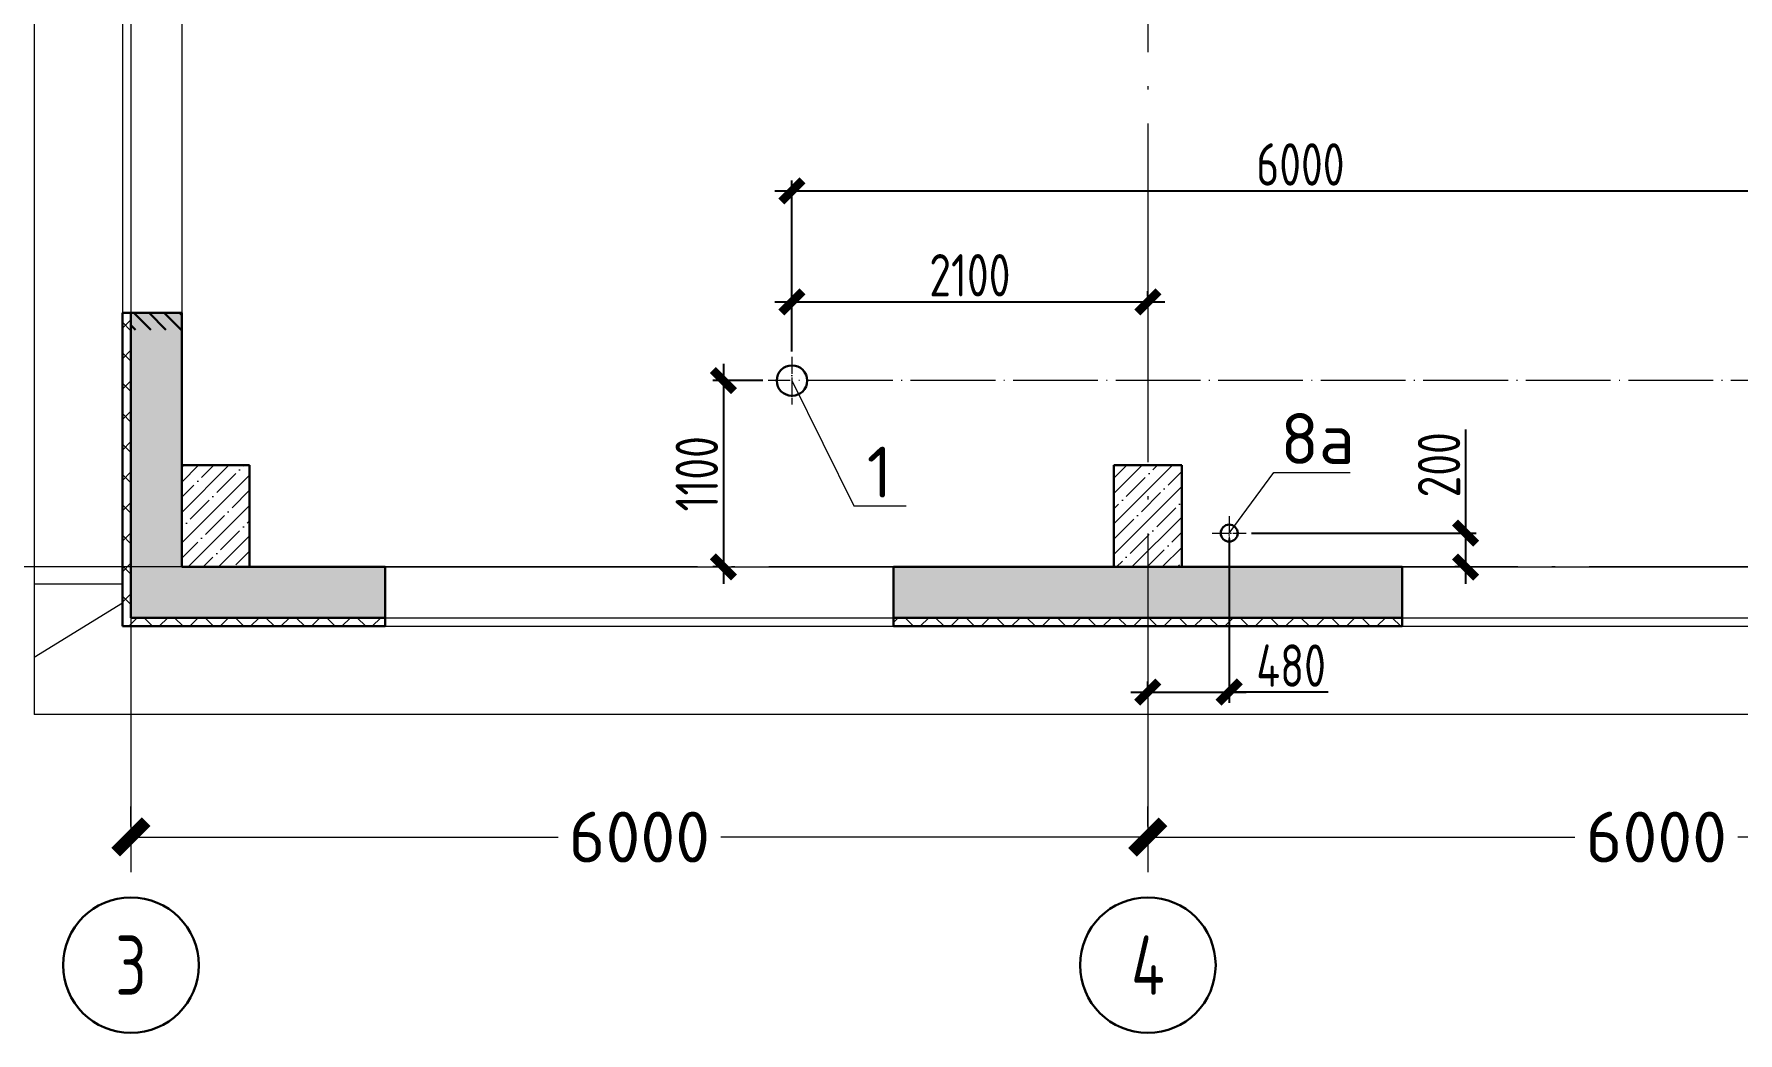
# Model space of a CAD drawing. Extents: x -965262 to 1142518, y -357520 to 71675.
# Drawn here: x 401766 to 411818, y -233351 to -227455 of the extents above; entities that cross this region are included whole.
import ezdxf

# ---------------------------------------------------------------- set-up
doc = ezdxf.new("R2010")
doc.units = 0
doc.header["$LTSCALE"] = 10
doc.linetypes.add('DOTE', pattern=[2.42, 2, -0.2, 0.02, -0.2])
doc.layers.get('0').update_dxf_attribs({"linetype": 'CONTINUOUS', "lineweight": 30})
doc.layers.get('Defpoints').update_dxf_attribs({"linetype": 'CONTINUOUS'})
doc.layers.add('DOTE', color=7, linetype='DOTE', lineweight=9)
doc.styles.add('GOST 2.304', font='isocpeur.ttf', dxfattribs={"width": 0.75, "height": 250})
doc.styles.get("Standard").update_dxf_attribs({"font": 'isocpeur.ttf', "height": 300})
doc.dimstyles.new('SPDS', dxfattribs={"dimscale": 50, "dimtxt": 2.5, "dimasz": 2.5, "dimexe": 1.25, "dimexo": 0.625, "dimtad": 1, "dimdec": 0, "dimrnd": 0.001, "dimtxsty": 'GOST 2.304', "dimblk": 'ARCHTICK', "dimblk1": 'ARCHTICK', "dimblk2": 'ARCHTICK', "dimcen": 2.5, "dimdle": 2, "dimadec": 0, "dimazin": 2, "dimtfac": 0.75, "dimtdec": 4, "dimtmove": 1, "dimatfit": 3, "dimfxl": 1, "dimtolj": 1, "dimarcsym": 0})
doc.dimstyles.get("Standard").update_dxf_attribs({"dimscale": 100, "dimtxt": 300, "dimasz": 1.8, "dimexe": 1.8, "dimexo": 0.625, "dimgap": 0.9, "dimtad": 0, "dimdec": 0, "dimzin": 0, "dimdsep": 46, "dimtxsty": 'Standard', "dimblk": 'ARCHTICK', "dimcen": 0.9, "dimclrd": 256, "dimclre": 256, "dimclrt": 256, "dimadec": 0, "dimazin": 0, "dimtfac": 1, "dimtdec": 0, "dimtofl": 0, "dimtmove": 0, "dimatfit": 3, "dimfxl": 1, "dimtolj": 1, "dimtzin": 0, "dimlwd": 15, "dimlwe": 15, "dimarcsym": 0})
pattern_1 = [(45, (347794.75, -221720.88), (-89.80256, 89.80256), []), (45, (347884.56, -221720.88), (-89.80256, 89.80256), [158.75, -31.75, 0, -31.75])]
pattern_2 = [(135, (347794.75, -221720.88), (-89.80256, -89.80256), []), (225, (347794.75, -221720.88), (89.80256, -89.80256), [])]

# ---------------------------------------------------------------- blocks, each defined once
blk = doc.blocks.new('_ArchTick')
at = {"color": 0, "linetype": 'ByBlock', "lineweight": 0, "const_width": 0.4}
blk.add_lwpolyline([(-0.5, -0.5), (0.5, 0.5)], dxfattribs=at)
blk = doc.blocks.new('*D1865')
at = {"lineweight": 15, "transparency": 16777216}
for p, q in [((408337, -232133), (408337, -232015)), ((414337, -232133), (414337, -232015)), ((408337, -232195), (410857, -232195)), ((414337, -232195), (411817, -232195))]:
    blk.add_line(p, q, dxfattribs=at)
at = {"layer": 'Defpoints', "color": 0, "lineweight": 15, "transparency": 16777216}
for p in [(408337, -232195), (408337, -232195), (414337, -232195)]:
    blk.add_point(p, dxfattribs=at)
at = {"lineweight": 15, "transparency": 16777216, "xscale": 180, "yscale": 180, "zscale": 180, "rotation": 180}
blk.add_blockref('_ArchTick', (408337, -232195), dxfattribs=at)
at = {"lineweight": 15, "transparency": 16777216, "xscale": 180, "yscale": 180, "zscale": 180}
blk.add_blockref('_ArchTick', (414337, -232195), dxfattribs=at)
at = {"lineweight": 15, "transparency": 16777216, "insert": (411337, -232195), "char_height": 300, "attachment_point": 5}
blk.add_mtext('\\A1;6000', dxfattribs=at)
blk = doc.blocks.new('*D1866')
at = {"lineweight": 15, "transparency": 16777216}
for p, q in [((402337, -232133), (402337, -232015)), ((408337, -232133), (408337, -232015)), ((402337, -232195), (404857, -232195)), ((408337, -232195), (405817, -232195))]:
    blk.add_line(p, q, dxfattribs=at)
at = {"layer": 'Defpoints', "color": 0, "lineweight": 15, "transparency": 16777216}
for p in [(402337, -232195), (402337, -232195), (408337, -232195)]:
    blk.add_point(p, dxfattribs=at)
at = {"lineweight": 15, "transparency": 16777216, "xscale": 180, "yscale": 180, "zscale": 180, "rotation": 180}
blk.add_blockref('_ArchTick', (402337, -232195), dxfattribs=at)
at = {"lineweight": 15, "transparency": 16777216, "xscale": 180, "yscale": 180, "zscale": 180}
blk.add_blockref('_ArchTick', (408337, -232195), dxfattribs=at)
at = {"lineweight": 15, "transparency": 16777216, "insert": (405337, -232195), "char_height": 300, "attachment_point": 5}
blk.add_mtext('\\A1;6000', dxfattribs=at)
blk = doc.blocks.new('*D1925')
at = {"color": 0, "lineweight": -2, "ltscale": 100, "transparency": 16777216}
for p, q in [((405833, -229401), (405833, -230701)), ((406066, -229501), (405770, -229501)), ((405801, -230601), (405770, -230601))]:
    blk.add_line(p, q, dxfattribs=at)
at = {"layer": 'Defpoints', "color": 0, "lineweight": 15, "ltscale": 100, "transparency": 16777216}
for p in [(406097, -229501), (405833, -230601), (405833, -230601)]:
    blk.add_point(p, dxfattribs=at)
at = {"color": 0, "lineweight": -2, "ltscale": 100, "transparency": 16777216, "xscale": 125, "yscale": 125, "zscale": 125}
for p, rotation in [((405833, -229501), 90), ((405833, -230601), 270)]:
    blk.add_blockref('_ArchTick', p, dxfattribs=dict(at, rotation=rotation))
at = {"color": 0, "lineweight": 15, "ltscale": 100, "transparency": 16777216, "insert": (405676, -230051), "char_height": 250, "attachment_point": 5, "rotation": 90, "style": 'GOST 2.304', "bg_fill": 3, "box_fill_scale": 1.1, "bg_fill_color": 256, "bg_fill_true_color": 13158600, "bg_fill_transparency": 0}
blk.add_mtext('\\A1;1100', dxfattribs=at)
blk = doc.blocks.new('*D1912')
at = {"color": 0, "lineweight": -2, "ltscale": 100, "transparency": 16777216}
for p, q in [((406237, -229330), (406237, -228973)), ((408337, -229004), (408337, -228973)), ((406137, -229036), (408437, -229036))]:
    blk.add_line(p, q, dxfattribs=at)
at = {"layer": 'Defpoints', "color": 0, "lineweight": 15, "ltscale": 100, "transparency": 16777216}
for p in [(408337, -229036), (408337, -229036), (406237, -229361)]:
    blk.add_point(p, dxfattribs=at)
at = {"color": 0, "lineweight": -2, "ltscale": 100, "transparency": 16777216, "xscale": 125, "yscale": 125, "zscale": 125, "rotation": 180}
blk.add_blockref('_ArchTick', (406237, -229036), dxfattribs=at)
at = {"color": 0, "lineweight": -2, "ltscale": 100, "transparency": 16777216, "xscale": 125, "yscale": 125, "zscale": 125}
blk.add_blockref('_ArchTick', (408337, -229036), dxfattribs=at)
at = {"color": 0, "lineweight": 15, "ltscale": 100, "transparency": 16777216, "insert": (407287, -228879), "char_height": 250, "attachment_point": 5, "style": 'GOST 2.304', "bg_fill": 3, "box_fill_scale": 1.1, "bg_fill_color": 256, "bg_fill_true_color": 13158600, "bg_fill_transparency": 0}
blk.add_mtext('\\A1;2100', dxfattribs=at)
blk = doc.blocks.new('*D1916')
at = {"color": 0, "lineweight": -2, "ltscale": 100, "transparency": 16777216}
for p, q in [((406137, -228381), (412337, -228381)), ((406237, -229330), (406237, -228319)), ((412237, -229330), (412237, -228319))]:
    blk.add_line(p, q, dxfattribs=at)
at = {"layer": 'Defpoints', "color": 0, "lineweight": 15, "ltscale": 100, "transparency": 16777216}
for p in [(412237, -228381), (406237, -229361), (412237, -229361)]:
    blk.add_point(p, dxfattribs=at)
at = {"color": 0, "lineweight": -2, "ltscale": 100, "transparency": 16777216, "xscale": 125, "yscale": 125, "zscale": 125, "rotation": 180}
blk.add_blockref('_ArchTick', (406237, -228381), dxfattribs=at)
at = {"color": 0, "lineweight": -2, "ltscale": 100, "transparency": 16777216, "xscale": 125, "yscale": 125, "zscale": 125}
blk.add_blockref('_ArchTick', (412237, -228381), dxfattribs=at)
at = {"color": 0, "lineweight": 15, "ltscale": 100, "transparency": 16777216, "insert": (409237, -228225), "char_height": 250, "attachment_point": 5, "style": 'GOST 2.304', "bg_fill": 3, "box_fill_scale": 1.1, "bg_fill_color": 256, "bg_fill_true_color": 13158600, "bg_fill_transparency": 0}
blk.add_mtext('\\A1;6000', dxfattribs=at)
blk = doc.blocks.new('*D1926')
at = {"color": 0, "lineweight": -2, "ltscale": 100, "transparency": 16777216}
for p, q in [((408817, -230432), (408817, -231402)), ((408337, -231308), (408337, -231277)), ((408237, -231339), (408917, -231339)), ((409400, -231339), (408817, -231339))]:
    blk.add_line(p, q, dxfattribs=at)
at = {"layer": 'Defpoints', "color": 0, "lineweight": 15, "ltscale": 100, "transparency": 16777216}
for p in [(408817, -230401), (408337, -231339), (408817, -231339)]:
    blk.add_point(p, dxfattribs=at)
at = {"color": 0, "lineweight": -2, "ltscale": 100, "transparency": 16777216, "xscale": 125, "yscale": 125, "zscale": 125, "rotation": 180}
blk.add_blockref('_ArchTick', (408337, -231339), dxfattribs=at)
at = {"color": 0, "lineweight": 15, "ltscale": 100, "transparency": 16777216, "insert": (409182, -231183), "char_height": 250, "attachment_point": 5, "style": 'GOST 2.304', "bg_fill": 3, "box_fill_scale": 1.1, "bg_fill_color": 256, "bg_fill_true_color": 13158600, "bg_fill_transparency": 0}
blk.add_mtext('\\A1;480', dxfattribs=at)
at = {"color": 0, "lineweight": -2, "ltscale": 100, "transparency": 16777216, "xscale": 125, "yscale": 125, "zscale": 125}
blk.add_blockref('_ArchTick', (408817, -231339), dxfattribs=at)
blk = doc.blocks.new('*D1919')
at = {"color": 0, "lineweight": -2, "ltscale": 100, "transparency": 16777216}
for p, q in [((410212, -229789), (410212, -230401)), ((410212, -230301), (410212, -230701)), ((408948, -230401), (410274, -230401)), ((410180, -230601), (410149, -230601))]:
    blk.add_line(p, q, dxfattribs=at)
at = {"layer": 'Defpoints', "color": 0, "lineweight": 15, "ltscale": 100, "transparency": 16777216}
for p in [(408917, -230401), (410212, -230601), (410212, -230601)]:
    blk.add_point(p, dxfattribs=at)
at = {"color": 0, "lineweight": -2, "ltscale": 100, "transparency": 16777216, "xscale": 125, "yscale": 125, "zscale": 125}
for p, rotation in [((410212, -230401), 90), ((410212, -230601), 270)]:
    blk.add_blockref('_ArchTick', p, dxfattribs=dict(at, rotation=rotation))
at = {"color": 0, "lineweight": 15, "ltscale": 100, "transparency": 16777216, "insert": (410055, -229998), "char_height": 250, "attachment_point": 5, "rotation": 90, "style": 'GOST 2.304', "bg_fill": 3, "box_fill_scale": 1.1, "bg_fill_color": 256, "bg_fill_true_color": 13158600, "bg_fill_transparency": 0}
blk.add_mtext('\\A1;200', dxfattribs=at)

msp = doc.modelspace()

# ---------------------------------------------------------------- hatches: boundary and pattern name
at = {"lineweight": 15}
h = msp.add_hatch(dxfattribs=at)
h.set_pattern_fill('ANSI35', scale=40)
h.set_pattern_definition([(45, (434942.45, -206431.67), (-179.6051, 179.6051), []), (45, (435122.06, -206431.67), (-179.6051, 179.6051), [317.5, -63.5, 0, -63.5])])
h.paths.add_polyline_path([(436286.4, -206300.9), (433837.4, -206300.9), (433837.4, -206600.9), (436286.4, -206600.9)])
h.paths.add_polyline_path([(409837.4, -206300.9), (406837.4, -206300.9), (406837.4, -206600.9), (409837.4, -206600.9)])
h.paths.add_polyline_path([(415837.4, -206300.9), (412837.4, -206300.9), (412837.4, -206600.9), (415837.4, -206600.9)])
h.paths.add_polyline_path([(421837.4, -206300.9), (418837.4, -206300.9), (418837.4, -206600.9), (421837.4, -206600.9)])
h.paths.add_polyline_path([(427837.4, -206300.9), (424837.4, -206300.9), (424837.4, -206600.9), (427837.4, -206600.9)])
h.paths.add_polyline_path([(436286.4, -206300.9), (430837.4, -206300.9), (430837.4, -206600.9), (436286.4, -206600.9)])
h.paths.add_polyline_path([(438337.2, -206300.9), (437486.4, -206300.9), (437486.4, -206600.9), (438337.2, -206600.9)])
h.paths.add_polyline_path([(438337.2, -230700.9), (438337.2, -230600.9), (438037.2, -230600.9), (438037.2, -230600.9), (437637.2, -230600.9), (436837.2, -230600.9), (436837.2, -230900.9), (438337.2, -230900.9)])
h.paths.add_polyline_path([(433837.2, -230600.9), (433837.2, -230950.9), (430837.2, -230950.9), (430837.2, -230600.9)])
h.paths.add_polyline_path([(427837.2, -230600.9), (426537.2, -230600.9), (426537.2, -230600.9), (426137.2, -230600.9), (424837.2, -230600.9), (424837.2, -230900.9), (427837.2, -230900.9)])
h.paths.add_polyline_path([(421837.2, -230600.9), (420537.2, -230600.9), (420537.2, -230600.9), (420137.2, -230600.9), (418837.2, -230600.9), (418837.2, -230900.9), (421837.2, -230900.9)])
h.paths.add_polyline_path([(415837.2, -230600.9), (414537.2, -230600.9), (414537.2, -230600.9), (414137.2, -230600.9), (412837.2, -230600.9), (412837.2, -230900.9), (415837.2, -230900.9)])
h.paths.add_polyline_path([(409837.2, -230600.9), (408537.2, -230600.9), (408537.2, -230600.9), (408137.2, -230600.9), (406837.2, -230600.9), (406837.2, -230900.9), (409837.2, -230900.9)])
h.paths.add_polyline_path([(403837.2, -230600.9), (403037.2, -230600.9), (403037.2, -230600.9), (402637.2, -230600.9), (402337.2, -230784.8), (402337.2, -230900.9), (403837.2, -230900.9)])
h.paths.add_polyline_path([(402637.2, -220250.9), (402337.2, -220250.9), (402337.2, -221175.9), (402637.2, -221175.9), (402637.2, -221175.9)])
h.paths.add_polyline_path([(402637.2, -217400.9), (402337.2, -217400.9), (402337.2, -219050.9), (402637.2, -219050.9)])
h.paths.add_polyline_path([(402637.2, -216200.9), (402287.2, -216200.9), (402287.2, -214550.9), (402637.2, -214550.9)])
h.paths.add_polyline_path([(402637.2, -211700.9), (402337.2, -211700.9), (402337.2, -213350.9), (402637.2, -213350.9)])
h.paths.add_polyline_path([(402637.2, -208850.9), (402337.2, -208850.9), (402337.2, -210500.9), (402637.2, -210500.9)])
h.paths.add_polyline_path([(402337.2, -216200.9), (402287.2, -216200.9), (402287.2, -214550.9), (402337.2, -214550.9)])
h.paths.add_polyline_path([(402637.2, -230600.9), (402337.2, -230784.8), (402337.2, -229100.7), (402637.2, -229100.7)])
h.paths.add_polyline_path([(402337.2, -226100.7), (402337.2, -224175.9), (402637.2, -224175.9), (402637.2, -226100.7)])
h.paths.add_polyline_path([(402337.2, -207650.9), (402337.2, -206300.9), (403837.4, -206300.9), (403837.4, -206600.9), (402637.2, -206601.7), (402637.2, -207650.9)])
h.paths.add_polyline_path([(430837.2, -230900.9), (433837.2, -230900.9), (433837.2, -230950.9), (430837.2, -230950.9)])
h = msp.add_hatch(dxfattribs=at)
h.set_pattern_fill('ANSI37', scale=40, angle=90)
h.set_pattern_definition(pattern_2)
h.paths.add_polyline_path([(403837.2, -230900.9), (402337.2, -230900.9), (402337.2, -230784.8), (402287.2, -230815.4), (402287.2, -230950.9), (403837.2, -230950.9)])
h.paths.add_polyline_path([(402337.2, -229100.7), (402287.2, -229100.7), (402287.2, -230815.4), (402337.2, -230784.8)])
h = msp.add_hatch()
h.set_pattern_fill('ANSI31', scale=20, angle=90)
h.set_pattern_definition([(135, (-398536.334, -312226.585), (-44.9012806, -44.9012806), [])])
h.paths.add_polyline_path([(402337.2, -229100.7), (402637.2, -229100.7), (402637.2, -229200.7), (402337.2, -229200.7)])
h = msp.add_hatch(dxfattribs=at)
h.set_pattern_fill('ANSI35', scale=20, style=0)
h.set_pattern_definition(pattern_1)
h.paths.add_polyline_path([(403037.2, -230000.9), (402637.2, -230000.9), (402637.2, -230600.9), (403037.2, -230600.9)])
h = msp.add_hatch(dxfattribs=at)
h.set_pattern_fill('ANSI35', scale=20, style=0)
h.set_pattern_definition(pattern_1)
h.paths.add_polyline_path([(408537.2, -230000.9), (408137.2, -230000.9), (408137.2, -230600.9), (408537.2, -230600.9)])
h = msp.add_hatch(dxfattribs=at)
h.set_pattern_fill('ANSI37', scale=40, angle=90)
h.set_pattern_definition(pattern_2)
h.paths.add_polyline_path([(409837.2, -230950.9), (409837.2, -230900.9), (406837.2, -230900.9), (406837.2, -230950.9)])

# ---------------------------------------------------------------- linework, layer by layer
at = {"color": 5, "lineweight": 15, "ltscale": 10, "extrusion": (1, 0, 0)}
msp.add_line((401765.8, -215667.4, 13061.6), (401765.8, -231471.6, 13061.6), dxfattribs=at)
at = {"color": 7, "lineweight": 15}
for p, q in [((402287.2, -226100.7, 11193.1), (402287.2, -229100.7, 11193.1)), ((402337.2, -226100.7, 11193.1), (402337.2, -229100.7, 11193.1)), ((402637.2, -226100.7, 11223.1), (402637.2, -229100.7, 11223.1)), ((403837.2, -230600.9, 11223.1), (406837.2, -230600.9, 11223.1)), ((409837.2, -230600.9, 11223.1), (412837.2, -230600.9, 11223.1)), ((401765.8, -230700.9, 11244.5), (402287.2, -230700.9, 11223.1)), ((402287.2, -230815.4, 11253.1), (401765.8, -231135.1, 11253.1)), ((403837.2, -230900.9, 11223.1), (406837.2, -230900.9, 11223.1)), ((409837.2, -230900.9, 11223.1), (412837.2, -230900.9, 11223.1)), ((403837.2, -230950.9, 11223.1), (406837.2, -230950.9, 11223.1)), ((409837.2, -230950.9, 11223.1), (412837.2, -230950.9, 11223.1))]:
    msp.add_line(p, q, dxfattribs=at)
at = {"color": 7}
for p, q in [((402637.2, -229100.7, 11223.1), (402287.2, -229100.7, 11223.1)), ((402287.2, -229100.7, 11223.1), (402287.2, -230950.9, 11223.1)), ((402337.2, -229100.7, 11223.1), (402337.2, -230900.9, 11223.1)), ((402637.2, -230600.9, 11253.1), (402637.2, -229100.7, 11223.1)), ((403837.2, -230600.9, 11223.1), (402637.2, -230600.9, 11223.1)), ((403837.2, -230950.9, 11223.1), (403837.2, -230600.9, 11223.1)), ((406837.2, -230600.9, 11223.1), (406837.2, -230950.9, 11223.1)), ((409837.2, -230600.9, 11223.1), (406837.2, -230600.9, 11223.1)), ((409837.2, -230950.9, 11223.1), (409837.2, -230600.9, 11223.1)), ((402337.2, -230900.9, 11223.1), (403837.2, -230900.9, 11223.1)), ((406837.2, -230900.9, 11223.1), (409837.2, -230900.9, 11223.1)), ((402287.2, -230950.9, 11223.1), (403837.2, -230950.9, 11223.1)), ((406837.2, -230950.9, 11223.1), (409837.2, -230950.9, 11223.1))]:
    msp.add_line(p, q, dxfattribs=at)
at = {"lineweight": 15, "ltscale": 100}
msp.add_line((406237.2, -229500.9, 9801.8), (406602, -230240.9, 9813.3), dxfattribs=at)
at = {"color": 7, "lineweight": 30}
for p, q in [((402637.2, -230000.9, 11253.1), (402637.2, -230600.9, 11253.1)), ((403037.2, -230000.9, 11253.1), (402637.2, -230000.9, 11253.1)), ((403037.2, -230600.9, 11253.1), (403037.2, -230000.9, 11253.1)), ((408137.2, -230000.9, 11253.1), (408137.2, -230600.9, 11253.1)), ((408537.2, -230000.9, 11253.1), (408137.2, -230000.9, 11253.1)), ((408537.2, -230600.9, 11253.1), (408537.2, -230000.9, 11253.1)), ((402637.2, -230600.9, 11253.1), (403037.2, -230600.9, 11253.1)), ((408137.2, -230600.9, 11253.1), (408537.2, -230600.9, 11253.1))]:
    msp.add_line(p, q, dxfattribs=at)
at = {"color": 5, "lineweight": 15, "ltscale": 10, "extrusion": (-1.83697e-16, -1, 0)}
msp.add_line((419913.3, -231471.6, 13061.6), (401765.8, -231471.6, 13061.6), dxfattribs=at)
at = {"lineweight": 15, "ltscale": 100, "extrusion": (0, 1, 0), "elevation": -230240.9}
msp.add_lwpolyline([(-406602.4, 9801.8), (-406910.3, 0)], dxfattribs=at)
at = {"color": 5, "ltscale": 100}
for centre, radius in [((406237.2, -229500.9, 9801.8), 90), ((408817.2, -230400.9, 9801.8), 50)]:
    msp.add_circle(centre, radius, dxfattribs=at)
at = {"layer": 'DOTE', "color": 7, "ltscale": 100, "extrusion": (0, -1, 0)}
for p, q in [((402337.2, -201363.1, 9801.8), (402337.2, -232551.2, 9801.8)), ((408337.2, -201363.1, 9801.8), (408337.2, -232551.2, 9801.8))]:
    msp.add_line(p, q, dxfattribs=at)
at = {"layer": 'DOTE', "color": 7, "ltscale": 100}
msp.add_line((439560.9, -230600.9, 9801.8), (400589, -230600.9, 9801.8), dxfattribs=at)
at = {"layer": 'DOTE', "color": 7, "linetype": 'Continuous', "lineweight": 30}
for centre in [(402337.2, -232951.2, 9801.8), (408337.2, -232951.2, 9801.8)]:
    msp.add_circle(centre, 400, dxfattribs=at)

# ---------------------------------------------------------------- texts
at = {"lineweight": 15, "ltscale": 100, "insert": (406678.8, -229890.9, 9801.8), "char_height": 300, "width": 815.97, "attachment_point": 1}
msp.add_mtext('1', dxfattribs=at)
at = {"layer": 'DOTE', "color": 7, "linetype": 'Continuous', "lineweight": 30, "ltscale": 100, "char_height": 350, "width": 800, "attachment_point": 5, "style": 'GOST 2.304'}
for s, insert in [('3', (402337.2, -232951.2, 9801.8)), ('4', (408337.2, -232951.2, 9801.8))]:
    msp.add_mtext(s, dxfattribs=dict(at, insert=insert))

# ---------------------------------------------------------------- dimensions: what is measured, and where the dimension line sits
at = {"color": 7, "lineweight": 15}
for base, p1, p2, picture, middle in [((402337.2, -232195.5, 11253.1), (408337.2, -232195.5, 11253.1), (402337.2, -232195.5, 11253.1), '*D1866', (405337.2, -232195.5, 11253.1)), ((408337.2, -232195.5, 11253.1), (414337.2, -232195.5, 11253.1), (408337.2, -232195.5, 11253.1), '*D1865', (411337.2, -232195.5, 11253.1))]:
    dim = msp.add_linear_dim(base=base, p1=p1, p2=p2, dimstyle='Standard', dxfattribs=at)
    dim.commit()
    dim.dimension.update_dxf_attribs({"geometry": picture, "text_midpoint": middle})

# ---------------------------------------------------------------- next in the draw order: dimensions: what is measured, and where the dimension line sits
at = {"lineweight": 15, "ltscale": 100}
dim = msp.add_linear_dim(base=(405832.5, -230600.9, 9801.8), p1=(406097.2, -229500.9, 9801.8), p2=(405832.5, -230600.9, 9801.8), angle=90, dimstyle='SPDS', override={"dimfxl": 1.25, "dimtfill": 1, "dimtfillclr": 256}, dxfattribs=at)
dim.commit()
dim.dimension.update_dxf_attribs({"geometry": '*D1925', "text_midpoint": (405676.3, -230050.9, 9801.8)})
dim = msp.add_linear_dim(base=(408817.2, -231339.3, 9801.8), p1=(408337.2, -231339.3, 9801.8), p2=(408817.2, -230400.9, 9801.8), dimstyle='SPDS', override={"dimfxl": 1.25, "dimtfill": 1, "dimtfillclr": 256}, dxfattribs=at)
dim.commit()
dim.dimension.update_dxf_attribs({"geometry": '*D1926', "text_midpoint": (409181.6, -231276.8, 9801.8), "dimtype": 160})

# ---------------------------------------------------------------- next in the draw order: linework, layer by layer
at = {"layer": 'DOTE', "color": 7, "ltscale": 25}
msp.add_line((424377.2, -229500.9, 9801.8), (406097.2, -229500.9, 9801.8), dxfattribs=at)
at = {"layer": 'DOTE', "color": 7, "ltscale": 5}
msp.add_line((408817.2, -230300.9, 9801.8), (408817.2, -230500.9, 9801.8), dxfattribs=at)

# ---------------------------------------------------------------- next in the draw order: dimensions: what is measured, and where the dimension line sits
at = {"lineweight": 15, "ltscale": 100}
dim = msp.add_linear_dim(base=(408337.2, -229035.7, 9801.8), p1=(406237.2, -229360.9, 9801.8), p2=(408337.2, -229035.7, 9801.8), dimstyle='SPDS', override={"dimfxl": 1.25, "dimtfill": 1, "dimtfillclr": 256}, dxfattribs=at)
dim.commit()
dim.dimension.update_dxf_attribs({"geometry": '*D1912', "text_midpoint": (407287.2, -228879.4, 9801.8)})
dim = msp.add_linear_dim(base=(410211.6, -230600.9, 9801.8), p1=(408917.2, -230400.9, 9801.8), p2=(410211.6, -230600.9, 9801.8), angle=90, dimstyle='SPDS', override={"dimfxl": 1.25, "dimtfill": 1, "dimtfillclr": 256}, dxfattribs=at)
dim.commit()
dim.dimension.update_dxf_attribs({"geometry": '*D1919', "text_midpoint": (410211.6, -229997.9, 9801.8), "dimtype": 160})

# ---------------------------------------------------------------- next in the draw order: linework, layer by layer
msp.add_line((408817.2, -230400.9, 9801.8), (409080, -230042.7, 9800.9), dxfattribs=at)
at = {"lineweight": 15, "ltscale": 100, "extrusion": (0, 1, 0), "elevation": -230042.7}
msp.add_lwpolyline([(-409080, 9801.8), (-409530.7, 0)], dxfattribs=at)
at = {"layer": 'DOTE', "color": 7, "ltscale": 5}
msp.add_line((408717.2, -230400.9, 9801.8), (408917.2, -230400.9, 9801.8), dxfattribs=at)

# ---------------------------------------------------------------- next in the draw order: texts
at = {"lineweight": 15, "ltscale": 100, "insert": (409119.6, -229692.7, 9801.8), "char_height": 300, "width": 815.97, "attachment_point": 1}
msp.add_mtext('8а', dxfattribs=at)

# ---------------------------------------------------------------- next in the draw order: dimensions: what is measured, and where the dimension line sits
at = {"lineweight": 15, "ltscale": 100}
dim = msp.add_linear_dim(base=(412237.2, -228381.4, 9801.8), p1=(406237.2, -229360.9, 9801.8), p2=(412237.2, -229360.9, 9801.8), dimstyle='SPDS', override={"dimfxl": 1.25, "dimtfill": 1, "dimtfillclr": 256}, dxfattribs=at)
dim.commit()
dim.dimension.update_dxf_attribs({"geometry": '*D1916', "text_midpoint": (409237.2, -228225.2, 9801.8)})

# ---------------------------------------------------------------- next in the draw order: linework, layer by layer
at = {"layer": 'DOTE', "color": 7, "ltscale": 5}
msp.add_line((406237.2, -229360.9, 9801.8), (406237.2, -229640.9, 9801.8), dxfattribs=at)

doc.saveas('drawing.dxf')
